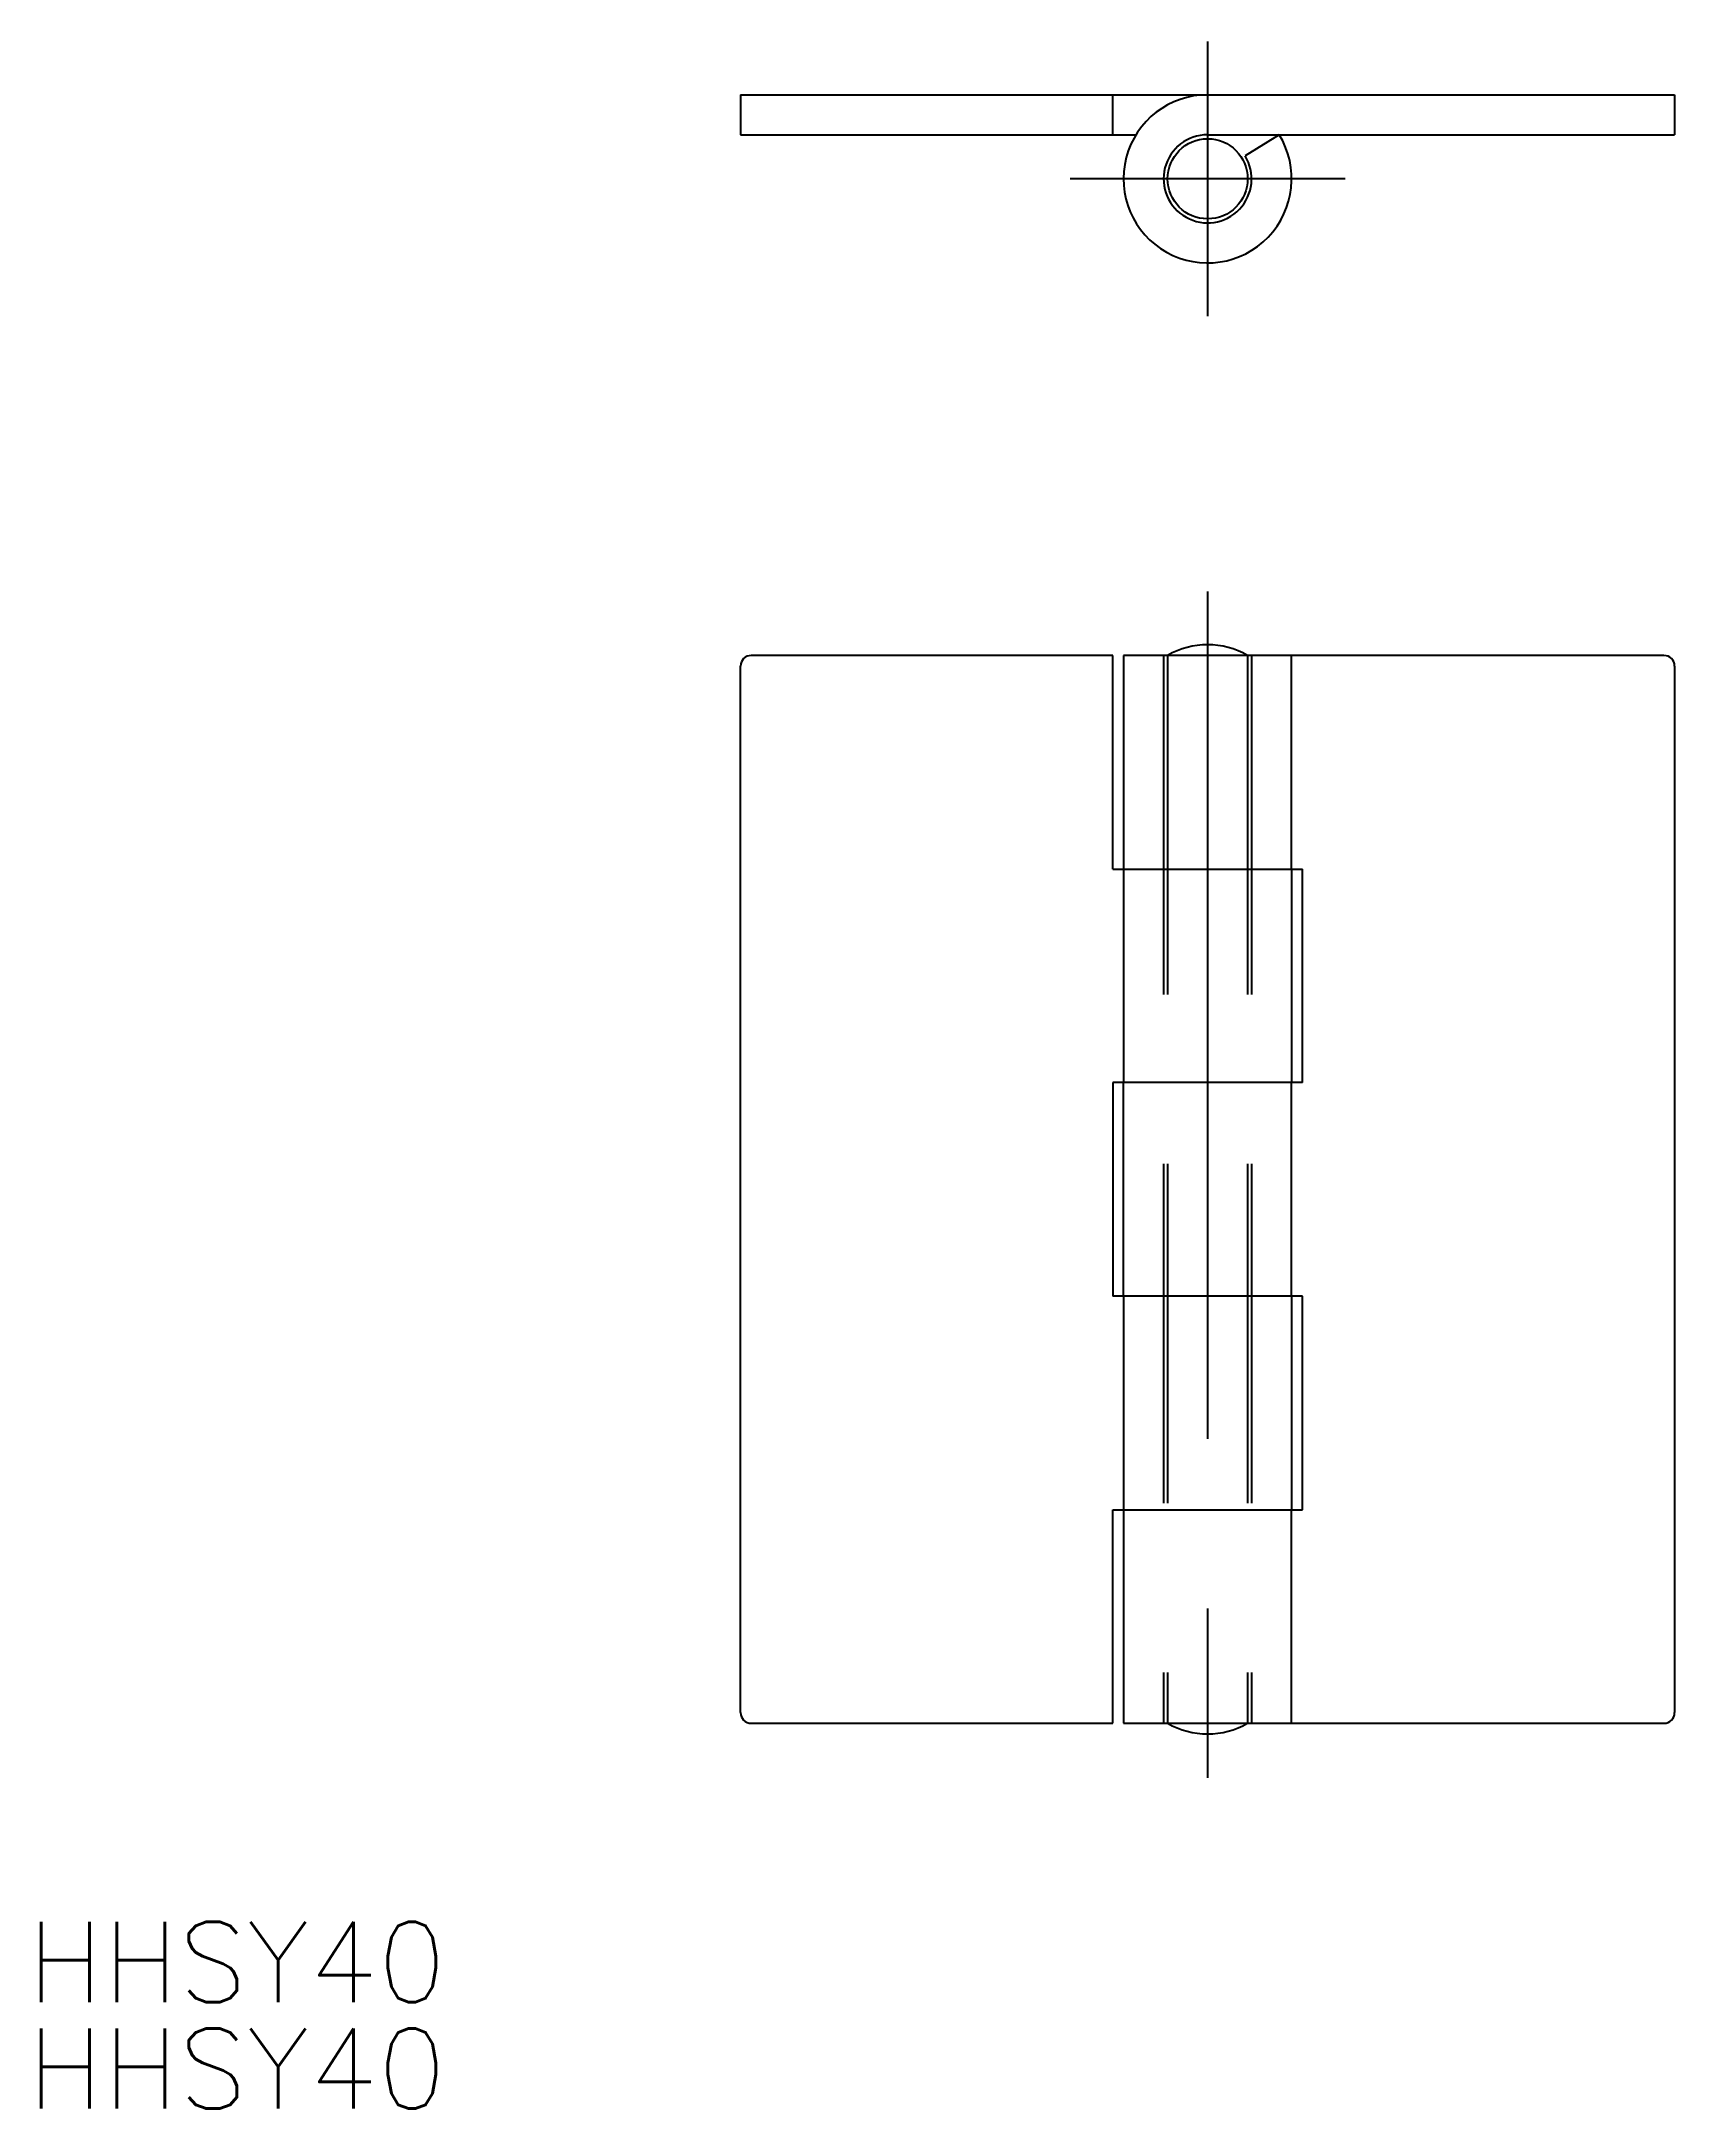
# Model space of a CAD drawing. Extents: x -43.7 to 17.5, y -72.3 to 5.1.
import ezdxf

# ---------------------------------------------------------------- set-up
doc = ezdxf.new("R2010")
doc.units = 0
doc.linetypes.add('CENTER', pattern=[50.8, 31.75, -6.35, 6.35, -6.35])
doc.linetypes.add('DASHED', pattern=[19.05, 12.7, -6.35])
doc.layers.get('0').update_dxf_attribs({"linetype": 'CONTINUOUS'})
doc.layers.add('CENTER', color=1, linetype='CENTER')
doc.styles.get("Standard").update_dxf_attribs({"font": 'txt.shx', "height": 3, "bigfont": 'bigfont.shx'})

msp = doc.modelspace()

# ---------------------------------------------------------------- linework, layer by layer
at = {"color": 7, "linetype": 'CONTINUOUS'}
for p, q in [((-17.5, 3.15), (17.5, 3.15)), ((-17.5, 3.15), (-17.5, 1.65)), ((-3.55, 1.65), (-3.55, 3.15)), ((17.5, 3.15), (17.5, 1.65)), ((-17.5, 1.65), (-2.683, 1.65)), ((0, 1.65), (17.5, 1.65)), ((2.683, 1.65), (1.406, 0.864)), ((-17.5, -57.455), (-17.5, -18.255)), ((-3.55, -17.855), (-17.1, -17.855)), ((-3.55, -25.855), (-3.55, -17.855)), ((17.1, -17.855), (-3.15, -17.855)), ((-3.15, -17.855), (-3.15, -25.855)), ((3.15, -25.855), (3.15, -17.855)), ((17.5, -18.255), (17.5, -57.455)), ((-3.55, -25.855), (3.55, -25.855)), ((-3.15, -25.855), (-3.15, -33.855)), ((3.15, -25.855), (3.15, -33.855)), ((3.55, -33.855), (3.55, -25.855)), ((3.55, -33.855), (-3.55, -33.855)), ((-3.55, -33.855), (-3.55, -41.855)), ((-3.15, -41.855), (-3.15, -33.855)), ((3.15, -41.855), (3.15, -33.855)), ((3.55, -41.855), (-3.55, -41.855)), ((-3.15, -41.855), (-3.15, -49.855)), ((3.15, -41.855), (3.15, -49.855)), ((3.55, -49.855), (3.55, -41.855)), ((-3.55, -49.855), (3.55, -49.855)), ((-3.55, -57.855), (-3.55, -49.855)), ((-3.15, -49.855), (-3.15, -57.855)), ((3.15, -57.855), (3.15, -49.855)), ((-17.1, -57.855), (-3.55, -57.855)), ((-3.15, -57.855), (17.1, -57.855))]:
    msp.add_line(p, q, dxfattribs=at)
at = {"color": 3, "linetype": 'DASHED'}
for p, q in [((-1.65, -17.855), (-1.65, -57.855)), ((-1.5, -17.855), (-1.5, -57.855)), ((1.5, -17.855), (1.5, -57.855)), ((1.65, -17.855), (1.65, -57.855))]:
    msp.add_line(p, q, dxfattribs=at)
at = {"color": 7, "linetype": 'CONTINUOUS'}
msp.add_circle((0, 0), 1.5, dxfattribs=at)
for centre, radius, start, end in [((0, 0), 3.15, 90, 31.58814), ((0, 0), 1.65, 90, 31.58814), ((0, -20.461), 3.007, 60.07967, 119.92033), ((-17.1, -18.255), 0.4, 90, 180), ((17.1, -18.255), 0.4, 0, 90), ((-17.1, -57.455), 0.4, 180, 270), ((0, -55.248), 3.007, 240.07967, 299.92033), ((17.1, -57.455), 0.4, 270, 0)]:
    msp.add_arc(centre, radius, start, end, dxfattribs=at)
at = {"layer": 'CENTER', "color": 1, "linetype": 'CENTER'}
for p, q in [((0, 5.15), (0, -5.15)), ((5.15, 0), (-5.15, 0)), ((0, -15.454), (0, -60.256))]:
    msp.add_line(p, q, dxfattribs=at)

# ---------------------------------------------------------------- texts
at = {"color": 7, "linetype": 'CONTINUOUS'}
for p in [(-44.211, -68.298), (-44.211, -72.293)]:
    msp.add_text('HHSY40', height=3, dxfattribs=at).set_placement(p)

doc.saveas('drawing.dxf')
